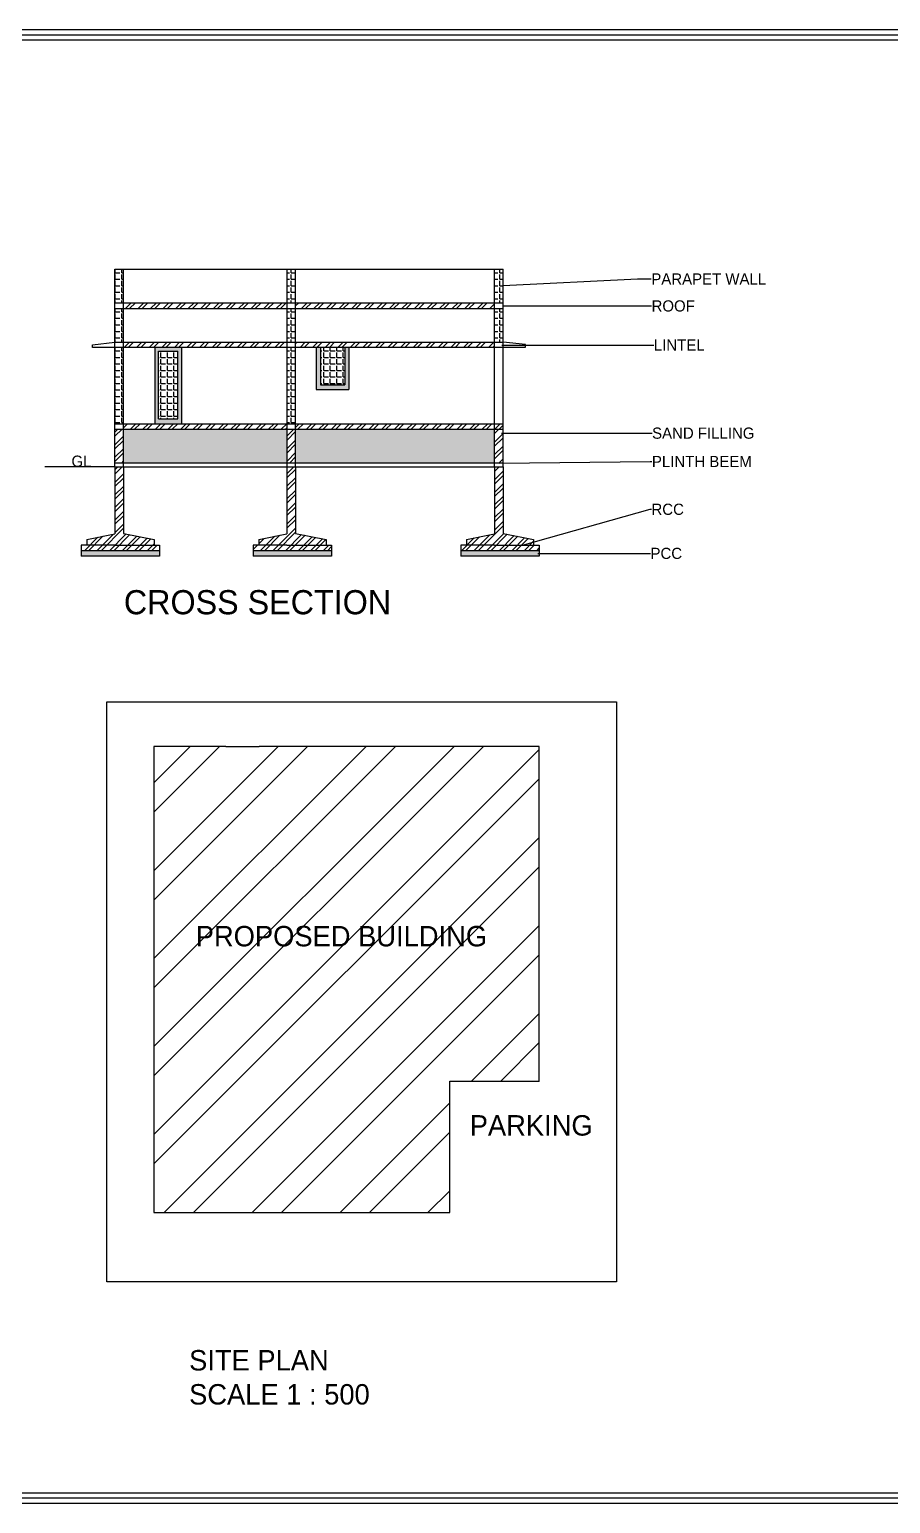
# Model space of a CAD drawing. Header units: feet. Extents: x 539 to 3482, y 328 to 1907.
# Drawn here: x 1350 to 2273, y 328 to 1907 of the extents above; entities that cross this region are included whole.
import ezdxf
from ezdxf import colors
from ezdxf.entities.mleader import LeaderData, LeaderLine
from ezdxf.math import Vec2, Vec3

# ---------------------------------------------------------------- set-up
doc = ezdxf.new("R2010")
doc.units = ezdxf.units.FT
doc.layers.add('text', color=22, linetype='Continuous')
pattern_1 = [(0, (-220.53, 109.9994), (0, 6.985), [5.08, -1.905]), (90, (-220.53, 109.9994), (-6.985, 4e-16), [5.08, -1.905])]
pattern_2 = [(45, (-220.53, 109.999), (-6.735192, 6.735192), []), (45, (-216.04, 109.999), (-6.735192, 6.735192), [])]

msp = doc.modelspace()

# ---------------------------------------------------------------- hatches: boundary and pattern name
at = {"transparency": 33554559}
h = msp.add_hatch(dxfattribs=at)
h.set_pattern_fill('ANGLE', color=256)
h.set_pattern_definition(pattern_1)
h.paths.add_polyline_path([(1441.64, 1484.75), (1450.79, 1484.75), (1450.79, 1566.77), (1441.64, 1566.77)])
h.paths.add_polyline_path([(1450.79, 1608.31), (1441.64, 1608.31), (1441.64, 1572.1), (1450.79, 1572.1)])
h.paths.add_polyline_path([(1450.79, 1650.39), (1441.64, 1650.39), (1441.64, 1614.51), (1450.79, 1614.51)])
h.paths.add_polyline_path([(1626.09, 1484.75), (1635.22, 1484.75), (1635.22, 1566.77), (1626.09, 1566.77)])
h.paths.add_polyline_path([(1857.71, 1608.31), (1848.6, 1608.31), (1848.6, 1572.1), (1857.71, 1572.1)])
h.paths.add_polyline_path([(1626.09, 1572.1), (1635.22, 1572.1), (1635.22, 1608.31), (1626.09, 1608.31)])
h.paths.add_polyline_path([(1626.09, 1614.51), (1635.22, 1614.51), (1635.22, 1650.39), (1626.09, 1650.39)])
h.paths.add_polyline_path([(1857.71, 1650.39), (1848.6, 1650.39), (1848.6, 1614.51), (1857.71, 1614.51)])
h = msp.add_hatch(dxfattribs=at)
h.set_pattern_fill('ANSI32', color=256)
h.set_pattern_definition(pattern_2)
h.paths.add_polyline_path([(1489.51, 1354.75), (1453.51, 1354.75), (1441.51, 1354.75), (1405.51, 1354.75), (1405.51, 1348.75), (1489.51, 1348.75)])
h.paths.add_polyline_path([(1450.79, 1367.29), (1450.79, 1438.66), (1441.64, 1438.66), (1441.64, 1366.78), (1411.51, 1360.75), (1411.51, 1354.75), (1441.51, 1354.75), (1453.51, 1354.75), (1483.51, 1354.75), (1483.51, 1360.75)])
h.paths.add_polyline_path([(1673.89, 1354.75), (1637.89, 1354.75), (1625.89, 1354.75), (1589.89, 1354.75), (1589.89, 1348.75), (1673.89, 1348.75)])
h.paths.add_polyline_path([(1635.18, 1367.29), (1635.18, 1438.66), (1626.03, 1438.66), (1626.02, 1366.78), (1595.89, 1360.75), (1595.89, 1354.75), (1625.89, 1354.75), (1637.89, 1354.75), (1667.89, 1354.75), (1667.89, 1360.75)])
h.paths.add_polyline_path([(1896.36, 1354.75), (1860.36, 1354.75), (1848.36, 1354.75), (1812.36, 1354.75), (1812.36, 1348.75), (1896.36, 1348.75)])
h.paths.add_polyline_path([(1890.36, 1360.75), (1857.65, 1367.29), (1857.65, 1438.66), (1848.5, 1438.66), (1848.49, 1366.78), (1818.36, 1360.75), (1818.36, 1354.75), (1848.36, 1354.75), (1860.36, 1354.75), (1890.36, 1354.75)])
h.paths.add_polyline_path([(1635.22, 1478.92), (1626.09, 1478.92), (1626.09, 1443.08), (1635.22, 1443.08)])
h.paths.add_polyline_path([(1857.71, 1478.92), (1848.6, 1478.92), (1848.6, 1443.08), (1857.71, 1443.08)])
h.paths.add_polyline_path([(1857.71, 1484.75), (1848.6, 1484.75), (1848.6, 1478.92), (1857.71, 1478.92)])
h.paths.add_polyline_path([(1848.6, 1484.75), (1635.22, 1484.75), (1635.22, 1478.92), (1848.6, 1478.92)])
h.paths.add_polyline_path([(1626.09, 1484.75), (1450.79, 1484.75), (1450.79, 1478.92), (1626.09, 1478.92)])
h.paths.add_polyline_path([(1450.79, 1478.92), (1441.64, 1478.92), (1441.64, 1443.08), (1450.79, 1443.08)])
h.paths.add_polyline_path([(1848.6, 1572.1), (1635.22, 1572.1), (1635.22, 1566.77), (1848.6, 1566.77)])
h.paths.add_polyline_path([(1848.6, 1614.51), (1635.22, 1614.51), (1635.22, 1608.31), (1848.6, 1608.31)])
h.paths.add_polyline_path([(1626.09, 1614.51), (1450.79, 1614.51), (1450.79, 1608.31), (1626.09, 1608.31)])
h = msp.add_hatch(dxfattribs=at)
h.set_pattern_fill('ANSI32', color=256)
h.set_pattern_definition(pattern_2)
h.paths.add_polyline_path([(1450.79, 1572.1), (1450.79, 1566.77), (1626.09, 1566.77), (1626.09, 1572.1)])
h = msp.add_hatch(color=256, dxfattribs=at)
h.dxf.hatch_style = 1
h.paths.add_polyline_path([(1626.09, 1443.08), (1626.09, 1478.92), (1450.79, 1478.92), (1450.79, 1443.08)])
h.paths.add_polyline_path([(1635.22, 1478.92), (1635.22, 1443.08), (1848.6, 1443.08), (1848.6, 1478.92)])
h.paths.add_polyline_path([(1657.33, 1521.36), (1692.49, 1521.36), (1692.49, 1566.77), (1688.18, 1566.77), (1688.18, 1526.65), (1662.07, 1526.65), (1662.07, 1566.77), (1657.33, 1566.77)])
h.paths.add_polyline_path([(1513.39, 1484.75), (1513.39, 1566.77), (1484.81, 1566.77), (1484.81, 1484.75)])
h.paths.add_polyline_path([(1488.46, 1490.09), (1488.46, 1562.41), (1508.89, 1562.41), (1508.89, 1490.09)], flags=16)
h = msp.add_hatch(dxfattribs=at)
h.set_pattern_fill('ANGLE', color=256)
h.set_pattern_definition(pattern_1)
h.paths.add_polyline_path([(1488.46, 1490.09), (1508.89, 1490.09), (1508.89, 1562.41), (1488.46, 1562.41)])
h.paths.add_polyline_path([(1688.18, 1526.65), (1688.18, 1566.77), (1662.07, 1566.77), (1662.07, 1526.65)])
h = msp.add_hatch(color=256, dxfattribs=at)
h.dxf.hatch_style = 1
h.paths.add_polyline_path([(1489.51, 1342.75), (1489.51, 1348.75), (1405.51, 1348.75), (1405.51, 1342.75)])
h.paths.add_polyline_path([(1589.89, 1348.75), (1589.89, 1342.75), (1673.89, 1342.75), (1673.89, 1348.75)])
h.paths.add_polyline_path([(1812.36, 1348.75), (1812.36, 1342.75), (1896.36, 1342.75), (1896.36, 1348.75)])
h = msp.add_hatch(dxfattribs=at)
h.set_pattern_fill('ANSI32', color=256, scale=7)
h.set_pattern_definition([(45, (-936.85, 0), (-47.1463, 47.1463), []), (45, (-905.417, 0), (-47.1463, 47.1463), [])])
h.paths.add_polyline_path([(1596.09, 1139.01), (1560.65, 1139.01), (1483.35, 1139.01), (1483.35, 639.56), (1695.47, 639.56), (1792.62, 639.56), (1800.43, 639.56), (1800.43, 780.36), (1896.21, 780.36), (1896.21, 1139.01)])

# ---------------------------------------------------------------- linework, layer by layer
for p, q in [((1441.64, 1438.66), (1441.64, 1650.39)), ((1441.64, 1650.39), (1857.71, 1650.39)), ((1450.79, 1438.66), (1450.79, 1650.39)), ((1626.09, 1438.66), (1626.09, 1650.39)), ((1635.22, 1438.66), (1635.22, 1650.39)), ((1848.6, 1438.66), (1848.6, 1650.39)), ((1857.71, 1438.66), (1857.71, 1650.39)), ((1441.64, 1614.51), (1857.71, 1614.51)), ((1441.64, 1608.31), (1857.71, 1608.31)), ((1417.64, 1569.53), (1441.64, 1572.1)), ((1417.64, 1566.53), (1417.64, 1569.53)), ((1441.64, 1566.53), (1417.64, 1566.53)), ((1441.64, 1572.1), (1857.71, 1572.1)), ((1441.64, 1566.77), (1857.71, 1566.77)), ((1484.81, 1484.75), (1484.81, 1566.77)), ((1513.39, 1484.75), (1513.39, 1566.77)), ((1657.33, 1566.77), (1657.33, 1521.36)), ((1662.07, 1566.77), (1662.07, 1526.65)), ((1688.18, 1566.77), (1688.18, 1526.65)), ((1692.49, 1566.77), (1692.49, 1521.36)), ((1881.71, 1569.77), (1857.71, 1572.1)), ((1857.71, 1566.77), (1881.71, 1566.77)), ((1881.71, 1566.77), (1881.71, 1569.77)), ((1488.46, 1490.09), (1488.46, 1562.41)), ((1488.46, 1562.41), (1508.89, 1562.41)), ((1508.89, 1490.09), (1508.89, 1562.41)), ((1657.33, 1521.36), (1692.49, 1521.36)), ((1662.07, 1526.65), (1688.18, 1526.65)), ((1488.46, 1490.09), (1508.89, 1490.09)), ((1441.64, 1484.75), (1848.6, 1484.75)), ((1441.64, 1478.92), (1857.71, 1478.92)), ((1848.6, 1484.75), (1857.71, 1484.75)), ((1441.64, 1438.66), (1366.51, 1438.66)), ((1441.64, 1443.08), (1857.71, 1443.08)), ((1441.64, 1438.66), (1857.71, 1438.66)), ((1450.79, 1438.66), (1450.79, 1367.29)), ((1635.18, 1438.66), (1635.18, 1367.29)), ((1857.65, 1438.66), (1857.65, 1367.29)), ((1560.65, 1139.01), (1483.35, 1139.01)), ((1483.35, 1139.01), (1483.35, 639.56)), ((1560.65, 1139.01), (1596.09, 1139.01)), ((1896.21, 1139.01), (1596.09, 1139.01)), ((1896.21, 779.94), (1896.21, 1139.01)), ((1800.43, 639.56), (1800.43, 780.36)), ((1800.43, 780.36), (1896.21, 780.36)), ((1483.35, 639.56), (1695.47, 639.56)), ((1695.47, 639.56), (1792.62, 639.56)), ((1792.62, 639.56), (1800.43, 639.56))]:
    msp.add_line(p, q)
for points in [[(538.6, 1907.35), (3481.79, 1907.35), (3481.79, 327.57), (538.6, 327.57)], [(544.37, 1901.57), (3474.34, 1901.57), (3474.34, 333.34), (544.37, 333.34)], [(549.6, 1896.34), (3468.43, 1896.34), (3468.43, 338.57), (549.6, 338.57)], [(1433.11, 1186.74), (1979.11, 1186.74), (1979.11, 565.03), (1433.11, 565.03)]]:
    msp.add_lwpolyline(points, close=True)
at = {"layer": 'Defpoints'}
for p, q in [((1441.64, 1438.66), (1441.64, 1366.78)), ((1626.03, 1438.66), (1626.02, 1366.78)), ((1848.5, 1438.66), (1848.49, 1366.78)), ((1411.51, 1360.75), (1441.64, 1366.78)), ((1411.51, 1360.75), (1411.51, 1354.75)), ((1450.79, 1367.29), (1483.51, 1360.75)), ((1483.51, 1360.75), (1483.51, 1354.75)), ((1595.89, 1360.75), (1626.02, 1366.78)), ((1595.89, 1360.75), (1595.89, 1354.75)), ((1635.18, 1367.29), (1667.89, 1360.75)), ((1667.89, 1360.75), (1667.89, 1354.75)), ((1818.36, 1360.75), (1848.49, 1366.78)), ((1818.36, 1360.75), (1818.36, 1354.75)), ((1857.65, 1367.29), (1890.36, 1360.75)), ((1890.36, 1360.75), (1890.36, 1354.75)), ((1441.51, 1354.75), (1405.51, 1354.75)), ((1405.51, 1354.75), (1405.51, 1342.75)), ((1489.51, 1348.75), (1405.51, 1348.75)), ((1441.51, 1354.75), (1453.51, 1354.75)), ((1453.51, 1354.75), (1453.51, 1354.75)), ((1453.51, 1354.75), (1489.51, 1354.75)), ((1489.51, 1354.75), (1489.51, 1342.75)), ((1625.89, 1354.75), (1589.89, 1354.75)), ((1589.89, 1354.75), (1589.89, 1342.75)), ((1673.89, 1348.75), (1589.89, 1348.75)), ((1625.89, 1354.75), (1637.89, 1354.75)), ((1637.89, 1354.75), (1637.89, 1354.75)), ((1637.89, 1354.75), (1673.89, 1354.75)), ((1673.89, 1354.75), (1673.89, 1342.75)), ((1848.36, 1354.75), (1812.36, 1354.75)), ((1812.36, 1354.75), (1812.36, 1342.75)), ((1896.36, 1348.75), (1812.36, 1348.75)), ((1848.36, 1354.75), (1860.36, 1354.75)), ((1860.36, 1354.75), (1860.36, 1354.75)), ((1860.36, 1354.75), (1896.36, 1354.75)), ((1896.36, 1354.75), (1896.36, 1342.75)), ((1489.51, 1342.75), (1405.51, 1342.75)), ((1673.89, 1342.75), (1589.89, 1342.75)), ((1896.36, 1342.75), (1812.36, 1342.75))]:
    msp.add_line(p, q, dxfattribs=at)

# ---------------------------------------------------------------- texts
at = {"layer": 'text', "attachment_point": 1}
for s, insert, char_height, width in [('GL', (1395.05, 1450.66), 12, 21), ('CROSS SECTION', (1451.17, 1306.48), 25.8784, 335.1248), ('PROPOSED BUILDING ', (1528.22, 946.56), 21.8874, 367.7091), ('PARKING', (1821.9, 743.78), 21.887, 145.5515), ('SITE PLAN \\PSCALE 1 : 500', (1521.11, 492.03), 21.8874, 527.1532)]:
    msp.add_mtext(s, dxfattribs=dict(at, insert=insert, char_height=char_height, width=width))

# ---------------------------------------------------------------- leaders
ml = msp.add_multileader_mtext('Standard')
ml.set_content('PARAPET WALL', color=256)
ml.set_leader_properties()
ml.build(insert=Vec2(0, 0))
ml.multileader.update_dxf_attribs({"text_right_attachment_type": 6, "dogleg_length": 0.36, "arrow_head_size": 0.18})
ctx = ml.context
ctx.base_point, ctx.char_height, ctx.arrow_head_size, ctx.landing_gap_size, ctx.plane_origin = Vec3(2016.45, 1639.98), 12, 0.18, 0.09, Vec3(1857.71, 1632.78)
ctx.right_attachment = 6
notes = []
notes.append((ctx, [(0, (1, 1, 0), (2001.87, 1639.98), (1, 0), 14.58, [(0, [(1857.71, 1632.78)], 0, [])])]))
ctx.mtext.insert, ctx.mtext.width, ctx.mtext.flow_direction = Vec3(2016.54, 1645.98), 416.8516, 5
ml = msp.add_multileader_mtext('Standard')
ml.set_content('ROOF ', color=256)
ml.set_leader_properties()
ml.build(insert=Vec2(0, 0))
ml.multileader.update_dxf_attribs({"text_right_attachment_type": 6, "dogleg_length": 0.36, "arrow_head_size": 0.18})
ctx = ml.context
ctx.base_point, ctx.char_height, ctx.arrow_head_size, ctx.landing_gap_size, ctx.plane_origin = Vec3(2016.7, 1611.07), 12, 0.18, 0.09, Vec3(1857.71, 1611.07)
ctx.right_attachment = 6
notes.append((ctx, [(0, (1, 1, 0), (2015.19, 1611.07), (1, 0), 1.51, [(0, [(1857.71, 1611.07)], 0, [])])]))
ctx.mtext.insert, ctx.mtext.width, ctx.mtext.flow_direction = Vec3(2016.79, 1617.07), 226.686, 5
ml = msp.add_multileader_mtext('Standard')
ml.set_content('LINTEL', color=256)
ml.set_leader_properties()
ml.build(insert=Vec2(0, 0))
ml.multileader.update_dxf_attribs({"text_right_attachment_type": 6, "dogleg_length": 0.36, "arrow_head_size": 0.18})
ctx = ml.context
ctx.base_point, ctx.char_height, ctx.arrow_head_size, ctx.landing_gap_size, ctx.plane_origin = Vec3(2019.15, 1569.11), 12, 0.18, 0.09, Vec3(1856.14, 1569.11)
ctx.right_attachment = 6
notes.append((ctx, [(0, (1, 1, 0), (2015.19, 1569.11), (1, 0), 3.97, [(0, [(1856.14, 1569.11)], 0, [])])]))
ctx.mtext.insert, ctx.mtext.flow_direction = Vec3(2019.24, 1575.11), 5
ml = msp.add_multileader_mtext('Standard')
ml.set_content('SAND FILLING', color=256)
ml.set_leader_properties()
ml.build(insert=Vec2(0, 0))
ml.multileader.update_dxf_attribs({"text_right_attachment_type": 6, "dogleg_length": 0.36, "arrow_head_size": 0.18})
ctx = ml.context
ctx.base_point, ctx.char_height, ctx.arrow_head_size, ctx.landing_gap_size, ctx.plane_origin = Vec3(2017.27, 1474.74), 12, 0.18, 0.09, Vec3(1855.59, 1474.74)
ctx.right_attachment = 6
notes.append((ctx, [(0, (1, 1, 0), (2015.19, 1474.74), (1, 0), 2.09, [(0, [(1855.59, 1474.74)], 0, [])])]))
ctx.mtext.insert, ctx.mtext.width, ctx.mtext.flow_direction = Vec3(2017.36, 1480.74), 219.2334, 5
ml = msp.add_multileader_mtext('Standard')
ml.set_content('PLINTH BEEM', color=256)
ml.set_leader_properties()
ml.build(insert=Vec2(0, 0))
ml.multileader.update_dxf_attribs({"text_right_attachment_type": 6, "dogleg_length": 0.36, "arrow_head_size": 0.18})
ctx = ml.context
ctx.base_point, ctx.char_height, ctx.arrow_head_size, ctx.landing_gap_size, ctx.plane_origin = Vec3(2017.09, 1444.33), 12, 0.18, 0.09, Vec3(1853.66, 1442.52)
ctx.right_attachment = 6
notes.append((ctx, [(0, (1, 1, 0), (2015.19, 1444.33), (1, 0), 1.91, [(0, [(1853.66, 1442.52)], 0, [])])]))
ctx.mtext.insert, ctx.mtext.width, ctx.mtext.flow_direction = Vec3(2017.18, 1450.33), 171.417, 5
ml = msp.add_multileader_mtext('Standard')
ml.set_content('RCC', color=256)
ml.set_leader_properties()
ml.build(insert=Vec2(0, 0))
ml.multileader.update_dxf_attribs({"text_right_attachment_type": 6, "dogleg_length": 0.36, "arrow_head_size": 0.18})
ctx = ml.context
ctx.base_point, ctx.char_height, ctx.arrow_head_size, ctx.landing_gap_size, ctx.plane_origin = Vec3(2016.59, 1393.13), 12, 0.18, 0.09, Vec3(1878.36, 1354.75)
ctx.right_attachment = 6
notes.append((ctx, [(0, (1, 1, 0), (2015.19, 1393.13), (1, 0), 1.4, [(0, [(1878.36, 1354.75)], 0, [])])]))
ctx.mtext.insert, ctx.mtext.flow_direction = Vec3(2016.68, 1399.13), 5
ml = msp.add_multileader_mtext('Standard')
ml.set_content('PCC', color=256)
ml.set_leader_properties()
ml.build(insert=Vec2(0, 0))
ml.multileader.update_dxf_attribs({"text_right_attachment_type": 6, "dogleg_length": 0.36, "arrow_head_size": 0.18})
ctx = ml.context
ctx.base_point, ctx.char_height, ctx.arrow_head_size, ctx.landing_gap_size, ctx.plane_origin = Vec3(2015.55, 1345.87), 12, 0.18, 0.09, Vec3(1894.85, 1345.87)
ctx.right_attachment = 6
notes.append((ctx, [(0, (1, 1, 0), (2015.19, 1345.87), (1, 0), 0.36, [(0, [(1894.85, 1345.87)], 0, [])])]))
ctx.mtext.insert, ctx.mtext.flow_direction = Vec3(2015.64, 1351.87), 5
for ctx, leaders in notes:
    for number, flags, end, landing, length, lines in leaders:
        leader = LeaderData()
        leader.index, (leader.has_last_leader_line, leader.has_dogleg_vector, leader.attachment_direction) = number, flags
        leader.last_leader_point, leader.dogleg_vector, leader.dogleg_length = Vec3(end), Vec3(landing), length
        for number, points, colour, breaks in lines:
            line = LeaderLine()
            line.index, line.vertices, line.color, line.breaks = number, Vec3.list(points), colors.encode_raw_color(colour), breaks
            leader.lines.append(line)
        ctx.leaders.append(leader)

doc.saveas('drawing.dxf')
